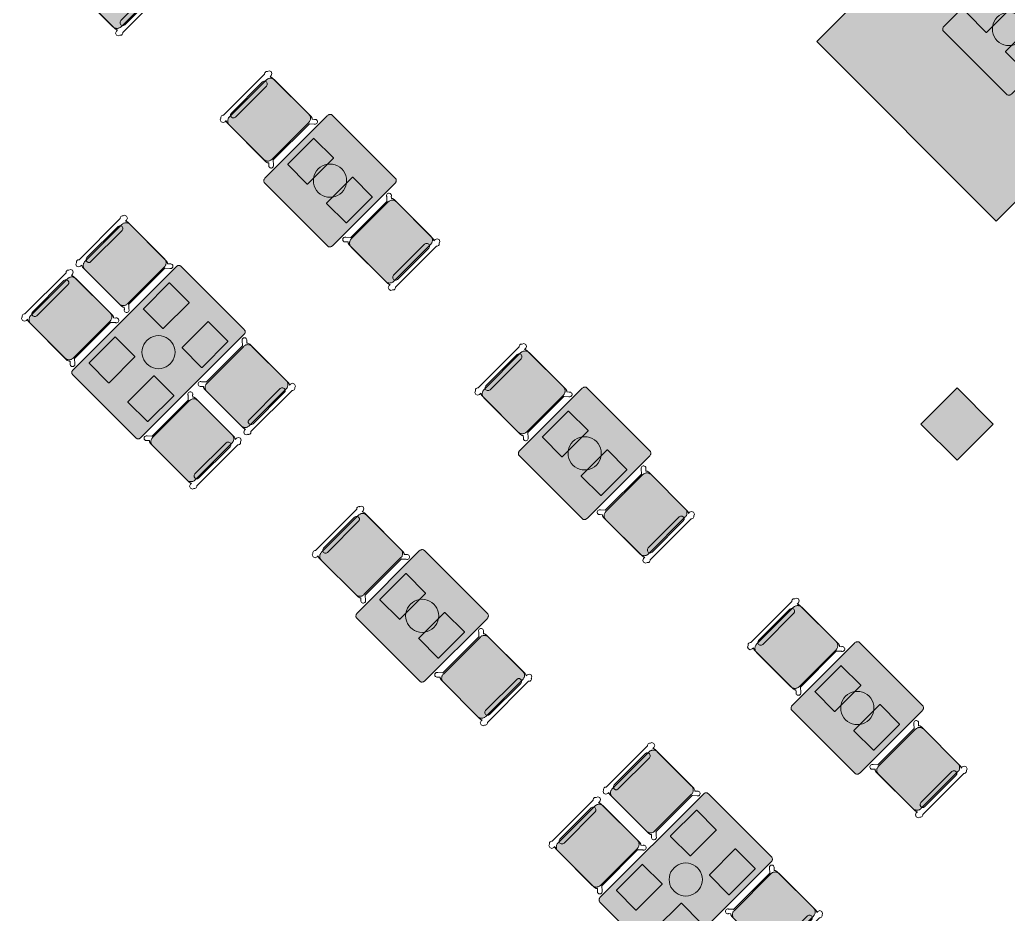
# Model space of a CAD drawing. Extents: x 2172.2 to 2210.6, y 415.3 to 458.1.
# Drawn here: x 2182.1 to 2189.84, y 437.28 to 444.28 of the extents above; entities that cross this region are included whole.
import ezdxf

# ---------------------------------------------------------------- set-up
doc = ezdxf.new("R2010")
doc.units = 0
for name, color, linetype, lineweight in [('AYAA_M3_CHAIRS', 7, 'CONTINUOUS', 18), ('AYAA_M3_COLUMNS', 8, 'CONTINUOUS', 30), ('AYAA_M3_FINE_DETAIL', 8, 'CONTINUOUS', 9), ('AYAA_M3_FLOOR_DECOR', 32, 'CONTINUOUS', 9), ('AYAA_M3_TABLES', 7, 'CONTINUOUS', 18), ('AYAA_M3_WALLS', 7, 'CONTINUOUS', 30)]:
    doc.layers.add(name, color=color, linetype=linetype, lineweight=lineweight)

# ---------------------------------------------------------------- blocks, each defined once
blk = doc.blocks.new('AYAA_M3_ARCHITECTURE')
at = {"layer": 'AYAA_M3_COLUMNS', "true_color": 0xcfdadc}
blk.add_hatch(color=256, dxfattribs=at).paths.add_polyline_path([(-0.56358, 7.398936), (-0.28074, 7.116096), (-0.56358, 6.833257), (-0.846388, 7.116131)])
at = {"layer": 'AYAA_M3_COLUMNS', "linetype": 'CONTINUOUS', "lineweight": -2}
blk.add_lwpolyline([(-0.56358, 7.398936), (-0.28074, 7.116096), (-0.56358, 6.833257), (-0.846388, 7.116131)], close=True, dxfattribs=at)
blk = doc.blocks.new('AYAA_M3_MIXED_FLOOR_BAY_01')
at = {"true_color": 0xa16b4f}
for points in [[(0.069483, 11.800905), (-1.602789, 10.128633), (-0.238478, 8.764322), (1.433794, 10.436594), (1.454892, 10.415496), (-0.256306, 8.704298), (-1.662812, 10.110804), (0.048386, 11.822002)], [(-1.494746, 10.160724), (-0.206386, 8.872365), (1.395819, 10.474569), (1.425355, 10.445033), (-0.231346, 8.788331), (-1.578779, 10.135764), (0.077923, 11.792466), (0.107459, 11.762929)]]:
    blk.add_hatch(color=256, dxfattribs=at).paths.add_polyline_path(points)
at = {"true_color": 0x3d3b33}
for points in [[(0.069483, 11.800905), (0.077923, 11.792466), (-1.578779, 10.135764), (-0.231346, 8.788331), (1.425355, 10.445033), (1.433794, 10.436594), (-0.238478, 8.764322), (-1.602789, 10.128633)], [(1.38738, 10.483008), (1.395819, 10.474569), (-0.206386, 8.872365), (-1.494746, 10.160724), (0.107459, 11.762929), (0.115898, 11.75449), (-1.470736, 10.167856), (-0.199255, 8.896374)]]:
    blk.add_hatch(color=256, dxfattribs=at).paths.add_polyline_path(points)
at = {"true_color": 0xa16b4f}
h = blk.add_hatch(color=256, dxfattribs=at)
h.paths.add_polyline_path([(0.115898, 11.75449), (0.180598, 11.68979), (-0.002455, 11.616446), (-0.1435, 11.264425), (0.208521, 11.40547), (0.281865, 11.588523), (0.433769, 11.436619), (0.250716, 11.363275), (0.109671, 11.011254), (0.461692, 11.152299), (0.535036, 11.335352), (0.68694, 11.183448), (0.503887, 11.110103), (0.362842, 10.758083), (0.714863, 10.899128), (0.788207, 11.082181), (0.940111, 10.930277), (0.757058, 10.856932), (0.616014, 10.504912), (0.968034, 10.645956), (1.041379, 10.82901), (1.193283, 10.677105), (1.010229, 10.603761), (0.869185, 10.251741), (1.221205, 10.392785), (1.29455, 10.575838), (1.38738, 10.483008), (-0.199255, 8.896374), (-1.470736, 10.167856)])
h.paths.add_polyline_path([(0.413361, 10.006893), (0.272316, 9.654872), (0.624337, 9.795917), (0.765381, 10.147937)], flags=0)
h.paths.add_polyline_path([(0.371166, 10.049088), (0.51221, 10.401108), (0.16019, 10.260064), (0.019145, 9.908043)], flags=0)
h.paths.add_polyline_path([(-0.234026, 10.161214), (0.117994, 10.302259), (0.259039, 10.65428), (-0.092981, 10.513235)], flags=0)
h.paths.add_polyline_path([(-0.324553, 9.058003), (0.027468, 9.199048), (0.168513, 9.551069), (-0.183508, 9.410024)], flags=0)
h.paths.add_polyline_path([(-0.135177, 10.55543), (0.005868, 10.907451), (-0.346153, 10.766406), (-0.487197, 10.414385)], flags=0)
h.paths.add_polyline_path([(-0.225703, 9.452219), (-0.084658, 9.80424), (-0.436679, 9.663195), (-0.577724, 9.311174)], flags=0)
h.paths.add_polyline_path([(-0.247303, 11.160622), (-0.599324, 11.019577), (-0.740368, 10.667556), (-0.388348, 10.808601)], flags=0)
h.paths.add_polyline_path([(-0.337829, 10.057411), (-0.68985, 9.916366), (-0.830895, 9.564346), (-0.478874, 9.70539)], flags=0)
h.paths.add_polyline_path([(-0.732045, 9.958561), (-0.591001, 10.310582), (-0.943021, 10.169537), (-1.084066, 9.817517)], flags=0)
h.paths.add_polyline_path([(-0.844172, 10.563753), (-1.196192, 10.422708), (-1.337237, 10.070688), (-0.985216, 10.211732)], flags=0)
at = {"true_color": 0xe6decc}
for points in [[(0.224931, 11.645457), (0.041147, 11.572844), (-0.039696, 11.368228), (0.164919, 11.449071), (0.237532, 11.632856), (0.281865, 11.588523), (0.208521, 11.40547), (-0.1435, 11.264425), (-0.002455, 11.616446), (0.180598, 11.68979)], [(0.490703, 11.379685), (0.535036, 11.335352), (0.461692, 11.152299), (0.109671, 11.011254), (0.250716, 11.363275), (0.433769, 11.436619), (0.478102, 11.392286), (0.294318, 11.319673), (0.213475, 11.115057), (0.41809, 11.1959)], [(0.743874, 11.126514), (0.788207, 11.082181), (0.714863, 10.899128), (0.362842, 10.758083), (0.503887, 11.110103), (0.68694, 11.183448), (0.731273, 11.139115), (0.547489, 11.066502), (0.466646, 10.861886), (0.671261, 10.942729)], [(0.757058, 10.856932), (0.940111, 10.930277), (0.984445, 10.885944), (0.80066, 10.813331), (0.719817, 10.608715), (0.924433, 10.689558), (0.997045, 10.873343), (1.041379, 10.82901), (0.968034, 10.645956), (0.616014, 10.504912)], [(1.29455, 10.575838), (1.221205, 10.392785), (0.869185, 10.251741), (1.010229, 10.603761), (1.193283, 10.677105), (1.237616, 10.632772), (1.053831, 10.56016), (0.972988, 10.355544), (1.177604, 10.436387), (1.250217, 10.620172)]]:
    blk.add_hatch(color=256, dxfattribs=at).paths.add_polyline_path(points)
at = {"true_color": 0x757d5e}
for points in [[(0.237532, 11.632856), (0.164919, 11.449071), (-0.039696, 11.368228), (0.041147, 11.572844), (0.224931, 11.645457)], [(0.41809, 11.1959), (0.213475, 11.115057), (0.294318, 11.319673), (0.478102, 11.392286), (0.490703, 11.379685)], [(0.671261, 10.942729), (0.466646, 10.861886), (0.547489, 11.066502), (0.731273, 11.139115), (0.743874, 11.126514)], [(-0.636565, 10.77136), (-0.555722, 10.975975), (-0.351106, 11.056819), (-0.431949, 10.852203)], [(0.997045, 10.873343), (0.924433, 10.689558), (0.719817, 10.608715), (0.80066, 10.813331), (0.984445, 10.885944)], [(-0.178778, 10.599032), (-0.383394, 10.518189), (-0.302551, 10.722804), (-0.097935, 10.803647)], [(1.177604, 10.436387), (0.972988, 10.355544), (1.053831, 10.56016), (1.237616, 10.632772), (1.250217, 10.620172)], [(0.155236, 10.550476), (0.074393, 10.345861), (-0.130223, 10.265017), (-0.04938, 10.469633)], [(-1.152591, 10.379107), (-0.947975, 10.45995), (-1.028818, 10.255334), (-1.233434, 10.174491)], [(0.122948, 10.011846), (0.203791, 10.216462), (0.408407, 10.297305), (0.327564, 10.092689)], [(-0.694804, 10.206779), (-0.775647, 10.002163), (-0.980263, 9.92132), (-0.89942, 10.125936)], [(0.661578, 10.044134), (0.580735, 9.839518), (0.376119, 9.758675), (0.456962, 9.963291)], [(-0.441633, 9.953608), (-0.522476, 9.748992), (-0.727092, 9.668149), (-0.646248, 9.872764)], [(-0.188462, 9.700437), (-0.269305, 9.495821), (-0.473921, 9.414978), (-0.393077, 9.619593)], [(-0.016134, 9.24265), (-0.220749, 9.161807), (-0.139906, 9.366422), (0.064709, 9.447265)]]:
    blk.add_hatch(color=256, dxfattribs=at).paths.add_polyline_path(points)
at = {"true_color": 0xe6decc}
h = blk.add_hatch(color=256, dxfattribs=at)
h.paths.add_polyline_path([(-0.388348, 10.808601), (-0.740368, 10.667556), (-0.599324, 11.019577), (-0.247303, 11.160622)])
h.paths.add_polyline_path([(-0.351106, 11.056819), (-0.555722, 10.975975), (-0.636565, 10.77136), (-0.431949, 10.852203)], flags=0)
h = blk.add_hatch(color=256, dxfattribs=at)
h.paths.add_polyline_path([(-0.346153, 10.766406), (0.005868, 10.907451), (-0.135177, 10.55543), (-0.487197, 10.414385)])
h.paths.add_polyline_path([(-0.383394, 10.518189), (-0.178778, 10.599032), (-0.097935, 10.803647), (-0.302551, 10.722804)], flags=0)
h = blk.add_hatch(color=256, dxfattribs=at)
h.paths.add_polyline_path([(-0.092981, 10.513235), (0.259039, 10.65428), (0.117994, 10.302259), (-0.234026, 10.161214)])
h.paths.add_polyline_path([(0.074393, 10.345861), (0.155236, 10.550476), (-0.04938, 10.469633), (-0.130223, 10.265017)], flags=0)
h = blk.add_hatch(color=256, dxfattribs=at)
h.paths.add_polyline_path([(-0.985216, 10.211732), (-1.337237, 10.070688), (-1.196192, 10.422708), (-0.844172, 10.563753)])
h.paths.add_polyline_path([(-1.233434, 10.174491), (-1.028818, 10.255334), (-0.947975, 10.45995), (-1.152591, 10.379107)], flags=0)
h = blk.add_hatch(color=256, dxfattribs=at)
h.paths.add_polyline_path([(0.51221, 10.401108), (0.371166, 10.049088), (0.019145, 9.908043), (0.16019, 10.260064)])
h.paths.add_polyline_path([(0.327564, 10.092689), (0.408407, 10.297305), (0.203791, 10.216462), (0.122948, 10.011846)], flags=0)
h = blk.add_hatch(color=256, dxfattribs=at)
h.paths.add_polyline_path([(-1.084066, 9.817517), (-0.943021, 10.169537), (-0.591001, 10.310582), (-0.732045, 9.958561)])
h.paths.add_polyline_path([(-0.775647, 10.002163), (-0.694804, 10.206779), (-0.89942, 10.125936), (-0.980263, 9.92132)], flags=0)
h = blk.add_hatch(color=256, dxfattribs=at)
h.paths.add_polyline_path([(0.765381, 10.147937), (0.624337, 9.795917), (0.272316, 9.654872), (0.413361, 10.006893)])
h.paths.add_polyline_path([(0.580735, 9.839518), (0.661578, 10.044134), (0.456962, 9.963291), (0.376119, 9.758675)], flags=0)
h = blk.add_hatch(color=256, dxfattribs=at)
h.paths.add_polyline_path([(-0.337829, 10.057411), (-0.478874, 9.70539), (-0.830895, 9.564346), (-0.68985, 9.916366)])
h.paths.add_polyline_path([(-0.522476, 9.748992), (-0.441633, 9.953608), (-0.646248, 9.872764), (-0.727092, 9.668149)], flags=0)
h = blk.add_hatch(color=256, dxfattribs=at)
h.paths.add_polyline_path([(-0.084658, 9.80424), (-0.225703, 9.452219), (-0.577724, 9.311174), (-0.436679, 9.663195)])
h.paths.add_polyline_path([(-0.188462, 9.700437), (-0.393077, 9.619593), (-0.473921, 9.414978), (-0.269305, 9.495821)], flags=0)
h = blk.add_hatch(color=256, dxfattribs=at)
h.paths.add_polyline_path([(0.027468, 9.199048), (-0.324553, 9.058003), (-0.183508, 9.410024), (0.168513, 9.551069)])
h.paths.add_polyline_path([(0.064709, 9.447265), (-0.139906, 9.366422), (-0.220749, 9.161807), (-0.016134, 9.24265)], flags=0)
at = {"color": 0, "linetype": 'CONTINUOUS', "lineweight": -2}
blk.add_lwpolyline([(0.048386, 11.822002), (1.454892, 10.415496), (-0.256306, 8.704298), (-1.662812, 10.110804)], close=True, dxfattribs=at)
blk = doc.blocks.new('AYAA_M3_DINING_2')
at = {"true_color": 0xf9f9f5}
blk.add_hatch(color=256, dxfattribs=at).paths.add_polyline_path([(-0.595225, -0.364695), (-0.597275, -0.36135), (-0.598776, -0.357725), (-0.599692, -0.353911), (-0.6, -0.35), (-0.6, 0.35), (-0.599692, 0.353911), (-0.598776, 0.357725), (-0.597275, 0.36135), (-0.595225, 0.364695), (-0.592678, 0.367678), (-0.589695, 0.370225), (-0.58635, 0.372275), (-0.582725, 0.373776), (-0.578911, 0.374692), (-0.575, 0.375), (0.575, 0.375), (0.578911, 0.374692), (0.582725, 0.373776), (0.58635, 0.372275), (0.589695, 0.370225), (0.592678, 0.367678), (0.595225, 0.364695), (0.597275, 0.36135), (0.598776, 0.357725), (0.599692, 0.353911), (0.6, 0.35), (0.6, -0.35), (0.599692, -0.353911), (0.598776, -0.357725), (0.597275, -0.36135), (0.595225, -0.364695), (0.592678, -0.367678), (0.589695, -0.370225), (0.58635, -0.372275), (0.582725, -0.373776), (0.578911, -0.374692), (0.575, -0.375), (-0.575, -0.375), (-0.578911, -0.374692), (-0.582725, -0.373776), (-0.58635, -0.372275), (-0.589695, -0.370225), (-0.592678, -0.367678)])
at = {"color": 0, "linetype": 'CONTINUOUS', "lineweight": -2}
blk.add_lwpolyline([(-0.599692, 0.353911), (-0.598776, 0.357725), (-0.597275, 0.36135), (-0.595225, 0.364695), (-0.592678, 0.367678), (-0.589695, 0.370225), (-0.58635, 0.372275), (-0.582725, 0.373776), (-0.578911, 0.374692), (-0.575, 0.375), (0.575, 0.375), (0.578911, 0.374692), (0.582725, 0.373776), (0.58635, 0.372275), (0.589695, 0.370225), (0.592678, 0.367678), (0.595225, 0.364695), (0.597275, 0.36135), (0.598776, 0.357725), (0.599692, 0.353911), (0.6, 0.35), (0.6, -0.35), (0.599692, -0.353911), (0.598776, -0.357725), (0.597275, -0.36135), (0.595225, -0.364695), (0.592678, -0.367678), (0.589695, -0.370225), (0.58635, -0.372275), (0.582725, -0.373776), (0.578911, -0.374692), (0.575, -0.375), (-0.575, -0.375), (-0.578911, -0.374692), (-0.582725, -0.373776), (-0.58635, -0.372275), (-0.589695, -0.370225), (-0.592678, -0.367678), (-0.595225, -0.364695), (-0.597275, -0.36135), (-0.598776, -0.357725), (-0.599692, -0.353911), (-0.6, -0.35), (-0.6, 0.35)], close=True, dxfattribs=at)
at = {"layer": 'AYAA_M3_FINE_DETAIL', "linetype": 'CONTINUOUS', "lineweight": -2}
for points in [[(-0.443, 0.325), (-0.157, 0.325), (-0.156001, 0.324733), (-0.155267, 0.323999), (-0.155, 0.323), (-0.155, 0.107), (-0.155267, 0.106001), (-0.156001, 0.105267), (-0.157, 0.105), (-0.443, 0.105), (-0.443999, 0.105267), (-0.444733, 0.106001), (-0.445, 0.107), (-0.445, 0.323), (-0.444733, 0.323999), (-0.443999, 0.324733)], [(0.155, 0.323), (0.155267, 0.323999), (0.156001, 0.324733), (0.157, 0.325), (0.443, 0.325), (0.443999, 0.324733), (0.444733, 0.323999), (0.445, 0.323), (0.445, 0.107), (0.444733, 0.106001), (0.443999, 0.105267), (0.443, 0.105), (0.157, 0.105), (0.156001, 0.105267), (0.155267, 0.106001), (0.155, 0.107)], [(-0.123637, 0.040172), (-0.115831, 0.059019), (-0.105172, 0.076412), (-0.091924, 0.091924), (-0.076412, 0.105172), (-0.059019, 0.115831), (-0.040172, 0.123637), (-0.020336, 0.128399), (0, 0.13), (0.020336, 0.128399), (0.040172, 0.123637), (0.059019, 0.115831), (0.076412, 0.105172), (0.091924, 0.091924), (0.105172, 0.076412), (0.115831, 0.059019), (0.123637, 0.040172), (0.128399, 0.020336), (0.13, 0), (0.128399, -0.020336), (0.123637, -0.040172), (0.115831, -0.059019), (0.105172, -0.076412), (0.091924, -0.091924), (0.076412, -0.105172), (0.059019, -0.115831), (0.040172, -0.123637), (0.020336, -0.128399), (0, -0.13), (-0.020336, -0.128399), (-0.040172, -0.123637), (-0.059019, -0.115831), (-0.076412, -0.105172), (-0.091924, -0.091924), (-0.105172, -0.076412), (-0.115831, -0.059019), (-0.123637, -0.040172), (-0.128399, -0.020336), (-0.13, 0), (-0.128399, 0.020336)], [(-0.443999, -0.105267), (-0.443, -0.105), (-0.157, -0.105), (-0.156001, -0.105267), (-0.155267, -0.106001), (-0.155, -0.107), (-0.155, -0.323), (-0.155267, -0.323999), (-0.156001, -0.324733), (-0.157, -0.325), (-0.443, -0.325), (-0.443999, -0.324733), (-0.444733, -0.323999), (-0.445, -0.323), (-0.445, -0.107), (-0.444733, -0.106001)], [(0.155267, -0.106001), (0.156001, -0.105267), (0.157, -0.105), (0.443, -0.105), (0.443999, -0.105267), (0.444733, -0.106001), (0.445, -0.107), (0.445, -0.323), (0.444733, -0.323999), (0.443999, -0.324733), (0.443, -0.325), (0.157, -0.325), (0.156001, -0.324733), (0.155267, -0.323999), (0.155, -0.323), (0.155, -0.107)]]:
    blk.add_lwpolyline(points, close=True, dxfattribs=at)
blk = doc.blocks.new('AYAA_M3_CHAIR_IVORY')
at = {"true_color": 0xeaeeee}
blk.add_hatch(color=256, dxfattribs=at).paths.add_polyline_path([(-0.247475, -0.204863), (-0.248872, -0.200013), (-0.249717, -0.195038), (-0.25, -0.19), (-0.25, 0.19), (-0.249717, 0.195038), (-0.248872, 0.200013), (-0.247475, 0.204863), (-0.245544, 0.209525), (-0.243103, 0.213941), (-0.240182, 0.218057), (-0.23682, 0.22182), (-0.233057, 0.225182), (-0.228941, 0.228103), (-0.224525, 0.230544), (-0.219863, 0.232475), (-0.215013, 0.233872), (-0.210038, 0.234717), (-0.205, 0.235), (0.205, 0.235), (0.210038, 0.234717), (0.215013, 0.233872), (0.219863, 0.232475), (0.224525, 0.230544), (0.228941, 0.228103), (0.233057, 0.225182), (0.23682, 0.22182), (0.240182, 0.218057), (0.243103, 0.213941), (0.245544, 0.209525), (0.247475, 0.204863), (0.248872, 0.200013), (0.249717, 0.195038), (0.25, 0.19), (0.25, -0.19), (0.249717, -0.195038), (0.248872, -0.200013), (0.247475, -0.204863), (0.245544, -0.209525), (0.243103, -0.213941), (0.240182, -0.218057), (0.23682, -0.22182), (0.233057, -0.225182), (0.228941, -0.228103), (0.224525, -0.230544), (0.219863, -0.232475), (0.215013, -0.233872), (0.210038, -0.234717), (0.205, -0.235), (-0.205, -0.235), (-0.210038, -0.234717), (-0.215013, -0.233872), (-0.219863, -0.232475), (-0.224525, -0.230544), (-0.228941, -0.228103), (-0.233057, -0.225182), (-0.23682, -0.22182), (-0.240182, -0.218057), (-0.243103, -0.213941), (-0.245544, -0.209525)])
at = {"color": 0, "linetype": 'CONTINUOUS', "lineweight": -2}
for points in [[(-0.255, -0.233), (-0.242972, -0.233), (-0.245992, -0.22998), (-0.25, -0.215), (-0.25, 0.215), (-0.245992, 0.22998), (-0.240149, 0.235823), (-0.252556, 0.249383), (-0.254118, 0.250179), (-0.258321, 0.254382), (-0.26102, 0.259679), (-0.26195, 0.26555), (-0.26102, 0.271421), (-0.258321, 0.276718), (-0.254118, 0.280921), (-0.248821, 0.28362), (-0.24295, 0.28455), (-0.237079, 0.28362), (-0.231782, 0.280921), (-0.227579, 0.276718), (-0.22608, 0.273776), (-0.20172, 0.24715), (-0.200943, 0.245), (0.200943, 0.245), (0.20172, 0.24715), (0.22608, 0.273776), (0.227579, 0.276718), (0.231782, 0.280921), (0.237079, 0.28362), (0.24295, 0.28455), (0.248821, 0.28362), (0.254118, 0.280921), (0.258321, 0.276718), (0.26102, 0.271421), (0.26195, 0.26555), (0.26102, 0.259679), (0.258321, 0.254382), (0.254118, 0.250179), (0.252556, 0.249383), (0.240149, 0.235823), (0.245992, 0.22998), (0.25, 0.215), (0.25, -0.215), (0.245992, -0.22998), (0.242972, -0.233), (0.255, -0.233), (0.270556, -0.239444), (0.277, -0.255), (0.270556, -0.270556), (0.259027, -0.275332), (0.258321, -0.276718), (0.254118, -0.280921), (0.248821, -0.28362), (0.24295, -0.28455), (0.237079, -0.28362), (0.231782, -0.280921), (0.227861, -0.277), (-0.227861, -0.277), (-0.231782, -0.280921), (-0.237079, -0.28362), (-0.24295, -0.28455), (-0.248821, -0.28362), (-0.254118, -0.280921), (-0.258321, -0.276718), (-0.259027, -0.275332), (-0.270556, -0.270556), (-0.277, -0.255), (-0.270556, -0.239444)], [(-0.247475, -0.204863), (-0.248872, -0.200013), (-0.249717, -0.195038), (-0.25, -0.19), (-0.25, 0.19), (-0.249717, 0.195038), (-0.248872, 0.200013), (-0.247475, 0.204863), (-0.245544, 0.209525), (-0.243103, 0.213941), (-0.240182, 0.218057), (-0.23682, 0.22182), (-0.233057, 0.225182), (-0.228941, 0.228103), (-0.224525, 0.230544), (-0.219863, 0.232475), (-0.215013, 0.233872), (-0.210038, 0.234717), (-0.205, 0.235), (0.205, 0.235), (0.210038, 0.234717), (0.215013, 0.233872), (0.219863, 0.232475), (0.224525, 0.230544), (0.228941, 0.228103), (0.233057, 0.225182), (0.23682, 0.22182), (0.240182, 0.218057), (0.243103, 0.213941), (0.245544, 0.209525), (0.247475, 0.204863), (0.248872, 0.200013), (0.249717, 0.195038), (0.25, 0.19), (0.25, -0.19), (0.249717, -0.195038), (0.248872, -0.200013), (0.247475, -0.204863), (0.245544, -0.209525), (0.243103, -0.213941), (0.240182, -0.218057), (0.23682, -0.22182), (0.233057, -0.225182), (0.228941, -0.228103), (0.224525, -0.230544), (0.219863, -0.232475), (0.215013, -0.233872), (0.210038, -0.234717), (0.205, -0.235), (-0.205, -0.235), (-0.210038, -0.234717), (-0.215013, -0.233872), (-0.219863, -0.232475), (-0.224525, -0.230544), (-0.228941, -0.228103), (-0.233057, -0.225182), (-0.23682, -0.22182), (-0.240182, -0.218057), (-0.243103, -0.213941), (-0.245544, -0.209525)], [(-0.183735, -0.203506), (-0.1725, -0.2005), (0.1725, -0.2005), (0.183735, -0.203506), (0.191994, -0.211765), (0.195, -0.223), (0.191994, -0.234235), (0.183735, -0.242494), (0.1725, -0.2455), (-0.1725, -0.2455), (-0.183735, -0.242494), (-0.191994, -0.234235), (-0.195, -0.223), (-0.191994, -0.211765)]]:
    blk.add_lwpolyline(points, close=True, dxfattribs=at)
blk = doc.blocks.new('AYAA_M3_DINING_TWO_SQUARE')
at = {"true_color": 0xf9f9f5}
blk.add_hatch(color=256, dxfattribs=at).paths.add_polyline_path([(-0.365847, -0.367678), (-0.369032, -0.364695), (-0.371594, -0.36135), (-0.373471, -0.357725), (-0.374615, -0.353911), (-0.375, -0.35), (-0.375, 0.35), (-0.374615, 0.353911), (-0.373471, 0.357725), (-0.371594, 0.36135), (-0.369032, 0.364695), (-0.365847, 0.367678), (-0.362118, 0.370225), (-0.357937, 0.372275), (-0.353407, 0.373776), (-0.348639, 0.374692), (-0.34375, 0.375), (0.34375, 0.375), (0.348639, 0.374692), (0.353407, 0.373776), (0.357937, 0.372275), (0.362118, 0.370225), (0.365847, 0.367678), (0.369032, 0.364695), (0.371594, 0.36135), (0.373471, 0.357725), (0.374615, 0.353911), (0.375, 0.35), (0.375, -0.35), (0.374615, -0.353911), (0.373471, -0.357725), (0.371594, -0.36135), (0.369032, -0.364695), (0.365847, -0.367678), (0.362118, -0.370225), (0.357937, -0.372275), (0.353407, -0.373776), (0.348639, -0.374692), (0.34375, -0.375), (-0.34375, -0.375), (-0.348639, -0.374692), (-0.353407, -0.373776), (-0.357937, -0.372275), (-0.362118, -0.370225)])
at = {"color": 0, "linetype": 'CONTINUOUS', "lineweight": -2}
blk.add_lwpolyline([(-0.374615, 0.353911), (-0.373471, 0.357725), (-0.371594, 0.36135), (-0.369032, 0.364695), (-0.365847, 0.367678), (-0.362118, 0.370225), (-0.357937, 0.372275), (-0.353407, 0.373776), (-0.348639, 0.374692), (-0.34375, 0.375), (0.34375, 0.375), (0.348639, 0.374692), (0.353407, 0.373776), (0.357937, 0.372275), (0.362118, 0.370225), (0.365847, 0.367678), (0.369032, 0.364695), (0.371594, 0.36135), (0.373471, 0.357725), (0.374615, 0.353911), (0.375, 0.35), (0.375, -0.35), (0.374615, -0.353911), (0.373471, -0.357725), (0.371594, -0.36135), (0.369032, -0.364695), (0.365847, -0.367678), (0.362118, -0.370225), (0.357937, -0.372275), (0.353407, -0.373776), (0.348639, -0.374692), (0.34375, -0.375), (-0.34375, -0.375), (-0.348639, -0.374692), (-0.353407, -0.373776), (-0.357937, -0.372275), (-0.362118, -0.370225), (-0.365847, -0.367678), (-0.369032, -0.364695), (-0.371594, -0.36135), (-0.373471, -0.357725), (-0.374615, -0.353911), (-0.375, -0.35), (-0.375, 0.35)], close=True, dxfattribs=at)
at = {"layer": 'AYAA_M3_FINE_DETAIL', "linetype": 'CONTINUOUS', "lineweight": -2}
for points in [[(-0.144733, 0.106001), (-0.145, 0.107), (-0.145, 0.323), (-0.144733, 0.323999), (-0.143999, 0.324733), (-0.143, 0.325), (0.143, 0.325), (0.143999, 0.324733), (0.144733, 0.323999), (0.145, 0.323), (0.145, 0.107), (0.144733, 0.106001), (0.143999, 0.105267), (0.143, 0.105), (-0.143, 0.105), (-0.143999, 0.105267)], [(-0.123637, 0.040172), (-0.115831, 0.059019), (-0.105172, 0.076412), (-0.091924, 0.091924), (-0.076412, 0.105172), (-0.059019, 0.115831), (-0.040172, 0.123637), (-0.020336, 0.128399), (0, 0.13), (0.020336, 0.128399), (0.040172, 0.123637), (0.059019, 0.115831), (0.076412, 0.105172), (0.091924, 0.091924), (0.105172, 0.076412), (0.115831, 0.059019), (0.123637, 0.040172), (0.128399, 0.020336), (0.13, 0), (0.128399, -0.020336), (0.123637, -0.040172), (0.115831, -0.059019), (0.105172, -0.076412), (0.091924, -0.091924), (0.076412, -0.105172), (0.059019, -0.115831), (0.040172, -0.123637), (0.020336, -0.128399), (0, -0.13), (-0.020336, -0.128399), (-0.040172, -0.123637), (-0.059019, -0.115831), (-0.076412, -0.105172), (-0.091924, -0.091924), (-0.105172, -0.076412), (-0.115831, -0.059019), (-0.123637, -0.040172), (-0.128399, -0.020336), (-0.13, 0), (-0.128399, 0.020336)], [(-0.144733, -0.106001), (-0.143999, -0.105267), (-0.143, -0.105), (0.143, -0.105), (0.143999, -0.105267), (0.144733, -0.106001), (0.145, -0.107), (0.145, -0.323), (0.144733, -0.323999), (0.143999, -0.324733), (0.143, -0.325), (-0.143, -0.325), (-0.143999, -0.324733), (-0.144733, -0.323999), (-0.145, -0.323), (-0.145, -0.107)]]:
    blk.add_lwpolyline(points, close=True, dxfattribs=at)
blk = doc.blocks.new('AYAA_M3_CHAIR_OLIVE')
at = {"true_color": 0x729160}
blk.add_hatch(color=256, dxfattribs=at).paths.add_polyline_path([(-0.247475, -0.204863), (-0.248872, -0.200013), (-0.249717, -0.195038), (-0.25, -0.19), (-0.25, 0.19), (-0.249717, 0.195038), (-0.248872, 0.200013), (-0.247475, 0.204863), (-0.245544, 0.209525), (-0.243103, 0.213941), (-0.240182, 0.218057), (-0.23682, 0.22182), (-0.233057, 0.225182), (-0.228941, 0.228103), (-0.224525, 0.230544), (-0.219863, 0.232475), (-0.215013, 0.233872), (-0.210038, 0.234717), (-0.205, 0.235), (0.205, 0.235), (0.210038, 0.234717), (0.215013, 0.233872), (0.219863, 0.232475), (0.224525, 0.230544), (0.228941, 0.228103), (0.233057, 0.225182), (0.23682, 0.22182), (0.240182, 0.218057), (0.243103, 0.213941), (0.245544, 0.209525), (0.247475, 0.204863), (0.248872, 0.200013), (0.249717, 0.195038), (0.25, 0.19), (0.25, -0.19), (0.249717, -0.195038), (0.248872, -0.200013), (0.247475, -0.204863), (0.245544, -0.209525), (0.243103, -0.213941), (0.240182, -0.218057), (0.23682, -0.22182), (0.233057, -0.225182), (0.228941, -0.228103), (0.224525, -0.230544), (0.219863, -0.232475), (0.215013, -0.233872), (0.210038, -0.234717), (0.205, -0.235), (-0.205, -0.235), (-0.210038, -0.234717), (-0.215013, -0.233872), (-0.219863, -0.232475), (-0.224525, -0.230544), (-0.228941, -0.228103), (-0.233057, -0.225182), (-0.23682, -0.22182), (-0.240182, -0.218057), (-0.243103, -0.213941), (-0.245544, -0.209525)])
at = {"color": 0, "linetype": 'CONTINUOUS', "lineweight": -2}
for points in [[(-0.255, -0.233), (-0.242972, -0.233), (-0.245992, -0.22998), (-0.25, -0.215), (-0.25, 0.215), (-0.245992, 0.22998), (-0.240149, 0.235823), (-0.252556, 0.249383), (-0.254118, 0.250179), (-0.258321, 0.254382), (-0.26102, 0.259679), (-0.26195, 0.26555), (-0.26102, 0.271421), (-0.258321, 0.276718), (-0.254118, 0.280921), (-0.248821, 0.28362), (-0.24295, 0.28455), (-0.237079, 0.28362), (-0.231782, 0.280921), (-0.227579, 0.276718), (-0.22608, 0.273776), (-0.20172, 0.24715), (-0.200943, 0.245), (0.200943, 0.245), (0.20172, 0.24715), (0.22608, 0.273776), (0.227579, 0.276718), (0.231782, 0.280921), (0.237079, 0.28362), (0.24295, 0.28455), (0.248821, 0.28362), (0.254118, 0.280921), (0.258321, 0.276718), (0.26102, 0.271421), (0.26195, 0.26555), (0.26102, 0.259679), (0.258321, 0.254382), (0.254118, 0.250179), (0.252556, 0.249383), (0.240149, 0.235823), (0.245992, 0.22998), (0.25, 0.215), (0.25, -0.215), (0.245992, -0.22998), (0.242972, -0.233), (0.255, -0.233), (0.270556, -0.239444), (0.277, -0.255), (0.270556, -0.270556), (0.259027, -0.275332), (0.258321, -0.276718), (0.254118, -0.280921), (0.248821, -0.28362), (0.24295, -0.28455), (0.237079, -0.28362), (0.231782, -0.280921), (0.227861, -0.277), (-0.227861, -0.277), (-0.231782, -0.280921), (-0.237079, -0.28362), (-0.24295, -0.28455), (-0.248821, -0.28362), (-0.254118, -0.280921), (-0.258321, -0.276718), (-0.259027, -0.275332), (-0.270556, -0.270556), (-0.277, -0.255), (-0.270556, -0.239444)], [(-0.247475, -0.204863), (-0.248872, -0.200013), (-0.249717, -0.195038), (-0.25, -0.19), (-0.25, 0.19), (-0.249717, 0.195038), (-0.248872, 0.200013), (-0.247475, 0.204863), (-0.245544, 0.209525), (-0.243103, 0.213941), (-0.240182, 0.218057), (-0.23682, 0.22182), (-0.233057, 0.225182), (-0.228941, 0.228103), (-0.224525, 0.230544), (-0.219863, 0.232475), (-0.215013, 0.233872), (-0.210038, 0.234717), (-0.205, 0.235), (0.205, 0.235), (0.210038, 0.234717), (0.215013, 0.233872), (0.219863, 0.232475), (0.224525, 0.230544), (0.228941, 0.228103), (0.233057, 0.225182), (0.23682, 0.22182), (0.240182, 0.218057), (0.243103, 0.213941), (0.245544, 0.209525), (0.247475, 0.204863), (0.248872, 0.200013), (0.249717, 0.195038), (0.25, 0.19), (0.25, -0.19), (0.249717, -0.195038), (0.248872, -0.200013), (0.247475, -0.204863), (0.245544, -0.209525), (0.243103, -0.213941), (0.240182, -0.218057), (0.23682, -0.22182), (0.233057, -0.225182), (0.228941, -0.228103), (0.224525, -0.230544), (0.219863, -0.232475), (0.215013, -0.233872), (0.210038, -0.234717), (0.205, -0.235), (-0.205, -0.235), (-0.210038, -0.234717), (-0.215013, -0.233872), (-0.219863, -0.232475), (-0.224525, -0.230544), (-0.228941, -0.228103), (-0.233057, -0.225182), (-0.23682, -0.22182), (-0.240182, -0.218057), (-0.243103, -0.213941), (-0.245544, -0.209525)], [(-0.183735, -0.203506), (-0.1725, -0.2005), (0.1725, -0.2005), (0.183735, -0.203506), (0.191994, -0.211765), (0.195, -0.223), (0.191994, -0.234235), (0.183735, -0.242494), (0.1725, -0.2455), (-0.1725, -0.2455), (-0.183735, -0.242494), (-0.191994, -0.234235), (-0.195, -0.223), (-0.191994, -0.211765)]]:
    blk.add_lwpolyline(points, close=True, dxfattribs=at)

msp = doc.modelspace()

# ---------------------------------------------------------------- block references
at = {"layer": 'AYAA_M3_CHAIRS', "linetype": 'CONTINUOUS'}
for name, p, yscale, rotation in [('AYAA_M3_CHAIR_OLIVE', (2182.8674, 444.5389), -1.0000000000000002, -135), ('AYAA_M3_CHAIR_OLIVE', (2184.0483, 443.4995), -1, 45), ('AYAA_M3_CHAIR_OLIVE', (2185.0029, 442.5449), -1.0000000000000002, -135), ('AYAA_M3_CHAIR_IVORY', (2182.9169, 442.3681), -1, 45), ('AYAA_M3_CHAIR_IVORY', (2182.4926, 441.9438), -1, 45), ('AYAA_M3_CHAIR_IVORY', (2183.8715, 441.4135), -1.0000000000000002, -135), ('AYAA_M3_CHAIR_OLIVE', (2186.0423, 441.364), -1, 45), ('AYAA_M3_CHAIR_IVORY', (2183.4472, 440.9892), -1.0000000000000002, -135), ('AYAA_M3_CHAIR_OLIVE', (2186.9969, 440.4094), -1.0000000000000002, -135), ('AYAA_M3_CHAIR_OLIVE', (2184.7695, 440.0912), -1, 45), ('AYAA_M3_CHAIR_OLIVE', (2188.1778, 439.37), -1, 45), ('AYAA_M3_CHAIR_OLIVE', (2185.7241, 439.1366), -1.0000000000000002, -135), ('AYAA_M3_CHAIR_OLIVE', (2189.1324, 438.4154), -1.0000000000000002, -135), ('AYAA_M3_CHAIR_IVORY', (2187.0464, 438.2386), -1, 45), ('AYAA_M3_CHAIR_IVORY', (2186.6221, 437.8143), -1, 45), ('AYAA_M3_CHAIR_IVORY', (2188.001, 437.284), -1.0000000000000002, -135)]:
    msp.add_blockref(name, p, dxfattribs=dict(at, yscale=yscale, rotation=rotation))
at = {"layer": 'AYAA_M3_FLOOR_DECOR', "linetype": 'CONTINUOUS'}
msp.add_blockref('AYAA_M3_MIXED_FLOOR_BAY_01', (2190, 434), dxfattribs=at)
at = {"layer": 'AYAA_M3_TABLES', "linetype": 'CONTINUOUS', "yscale": -1, "rotation": 45}
for name, p in [('AYAA_M3_DINING_TWO_SQUARE', (2189.843, 444.2101)), ('AYAA_M3_DINING_TWO_SQUARE', (2184.5256, 443.0222)), ('AYAA_M3_DINING_2', (2183.1821, 441.6787)), ('AYAA_M3_DINING_TWO_SQUARE', (2186.5196, 440.8867)), ('AYAA_M3_DINING_TWO_SQUARE', (2185.2468, 439.6139)), ('AYAA_M3_DINING_TWO_SQUARE', (2188.6551, 438.8927)), ('AYAA_M3_DINING_2', (2187.3116, 437.5492))]:
    msp.add_blockref(name, p, dxfattribs=at)
at = {"layer": 'AYAA_M3_WALLS'}
msp.add_blockref('AYAA_M3_ARCHITECTURE', (2190, 434), dxfattribs=at)

doc.saveas('drawing.dxf')
